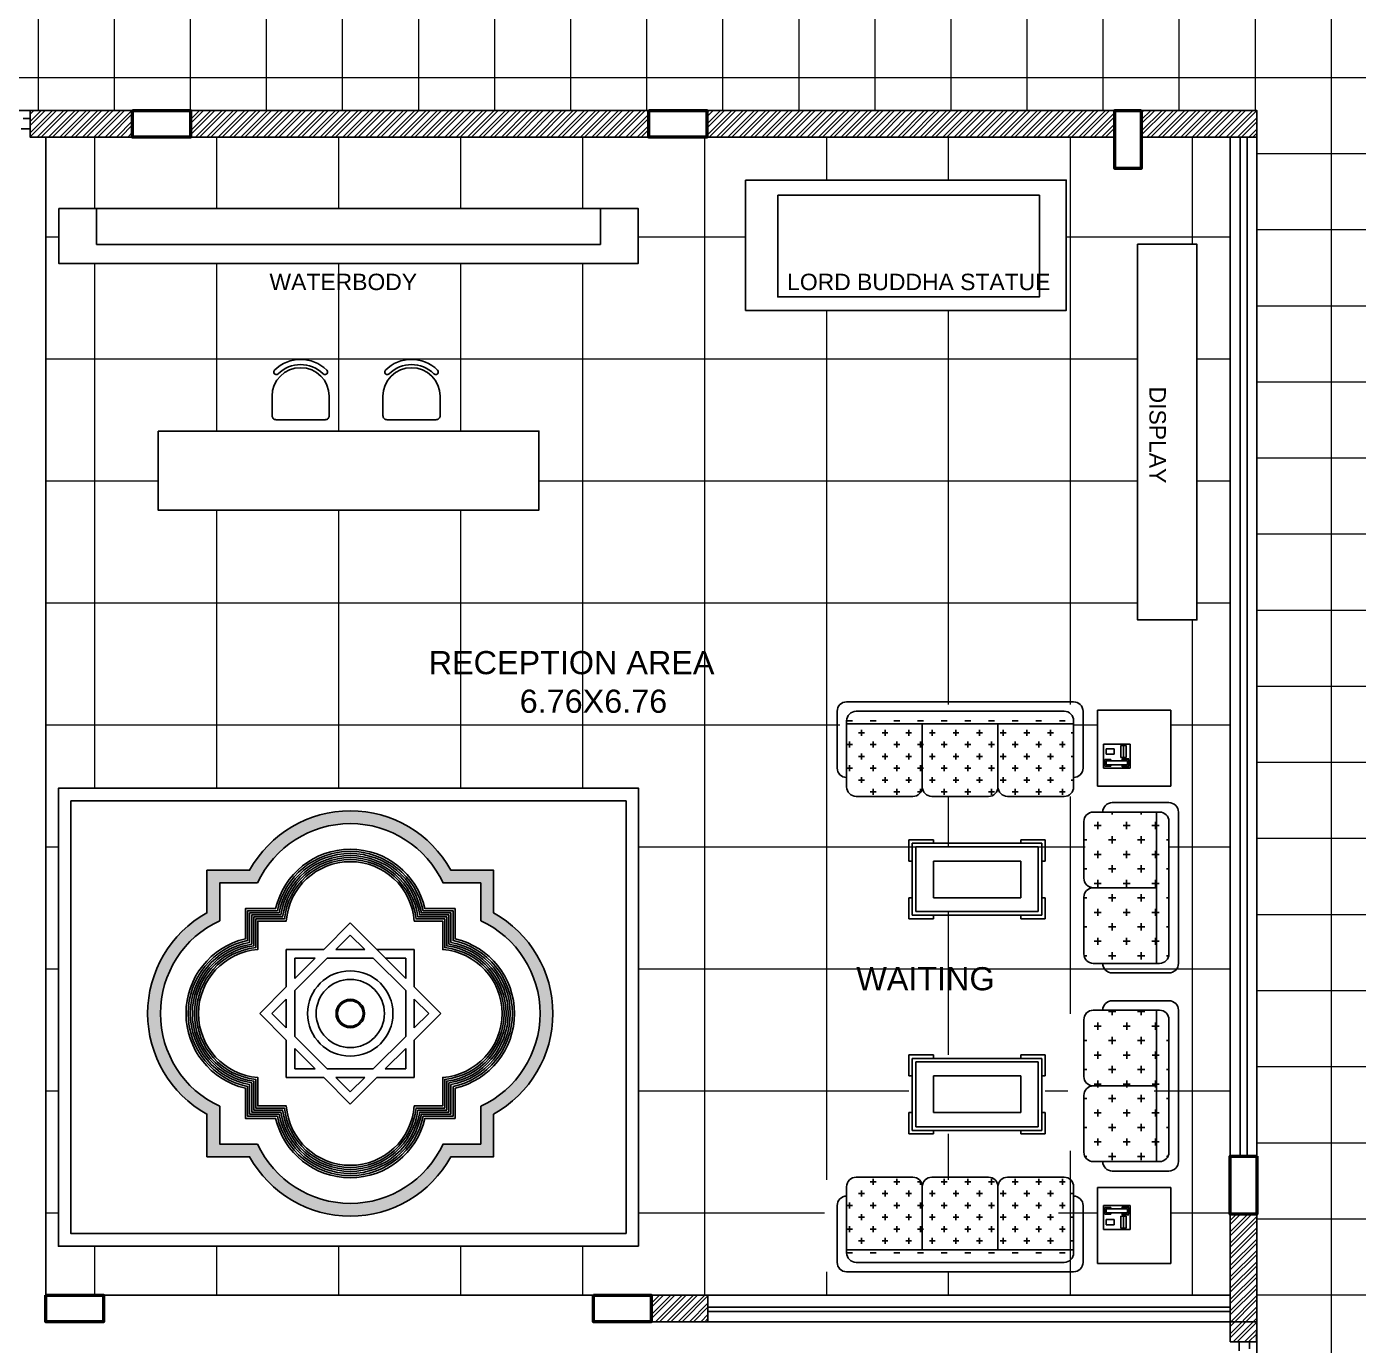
# Model space of a CAD drawing. Header units: millimetres. Extents: x 1521 to 3683, y 1649 to 3322.
# Drawn here: x 1929.36 to 1935.6, y 1661.63 to 1667.81 of the extents above; entities that cross this region are included whole.
import ezdxf

# ---------------------------------------------------------------- set-up
doc = ezdxf.new("R2010")
doc.units = ezdxf.units.MM
doc.header["$LTSCALE"] = 0.1
for name, color, linetype in [('5', 5, 'Continuous'), ('LSCAPE', 3, 'Continuous'), ('TILES', 40, 'Continuous')]:
    doc.layers.add(name, color=color, linetype=linetype)
doc.layers.add('COL', color=1, linetype='Continuous', lineweight=50)
doc.styles.add('WORKING', font='ARIALN.TTF')
pattern_1 = [(45, (1274.377843333697, 807.4665025753153), (-0.026524905549475, 0.026524905549475), []), (45, (1274.377843333697, 807.4852585158992), (-0.026524905549475, 0.026524905549475), [])]

# ---------------------------------------------------------------- blocks, each defined once
blk = doc.blocks.new('CORNER')
at = {"ltscale": 0.02}
for p, q in [((836.5132669836594, 549.0750119954903), (836.5132669836594, 548.4943628972042)), ((837.1169068013776, 549.0750119954903), (836.5132669836594, 549.0750119954903)), ((837.1169068013776, 548.4943628972042), (837.1169068013776, 549.0750119954903)), ((836.5132669836594, 548.4943628972042), (837.1169068013776, 548.4943628972042))]:
    blk.add_line(p, q, dxfattribs=at)
blk = doc.blocks.new('5 SITE SOFA')
at = {"ltscale": 0.02}
h = blk.add_hatch(dxfattribs=at)
h.set_pattern_fill('CROSS', color=256, scale=0.0180844907407413, angle=90, style=0)
h.set_pattern_definition([(180, (1023.919534311578, 431.4869729357114), (-0.1148365162037068, 0.1148365162037069), [0.0574182581018534, -0.1722547743055604]), (90, (1023.890825182527, 431.4582638066607), (0.1148365162037069, 0.1148365162037068), [0.0574182581018534, -0.1722547743055603])])
edge = h.paths.add_edge_path()
edge.add_ellipse((837.3964713787731, 549.1077649624561), major_axis=(-0.05303300858895311, -0.05303300858895311), ratio=0.9999999999996051, start_angle=225.0000000001161, end_angle=314.9999999999887, ccw=False)
edge.add_line((837.3964713787726, 549.1827649624561), (837.8464713787721, 549.1827649624561))
edge.add_ellipse((837.8464713787721, 549.1077649624561), major_axis=(-0.0530330085890216, 0.0530330085890216), ratio=0.9999999999970204, start_angle=225.0000000000854, end_angle=314.9999999999146, ccw=False)
edge.add_line((837.9214713787721, 549.1077649624561), (837.9214713787721, 548.6077649624568))
edge.add_line((837.9214713787721, 548.6077649624568), (837.3214713787726, 548.6077649624568))
edge.add_line((837.321471378773, 548.6077649624568), (837.321471378773, 549.1077649624561))
edge = h.paths.add_edge_path()
edge.add_ellipse((837.9964713787721, 549.1077649624561), major_axis=(-0.05303300858895311, -0.05303300858895311), ratio=0.9999999999996051, start_angle=225.0000000001161, end_angle=314.9999999999887, ccw=False)
edge.add_line((837.9964713787718, 549.1827649624561), (838.4464713787712, 549.1827649624561))
edge.add_ellipse((838.4464713787712, 549.1077649624561), major_axis=(-0.0530330085890216, 0.0530330085890216), ratio=0.9999999999970204, start_angle=225.0000000000854, end_angle=314.9999999999146, ccw=False)
edge.add_line((838.5214713787714, 549.1077649624561), (838.5214713787714, 548.6077649624568))
edge.add_line((838.5214713787714, 548.6077649624568), (837.9214713787721, 548.6077649624568))
edge.add_line((837.9214713787721, 548.6077649624568), (837.9214713787721, 549.1077649624561))
edge = h.paths.add_edge_path()
edge.add_line((837.321471378773, 548.5827649624568), (837.321471378773, 548.6077649624569))
edge.add_line((837.321471378773, 548.6077649624568), (838.5214713787714, 548.6077649624568))
edge.add_line((838.5214713787714, 548.6077649624568), (838.5214713787714, 548.5827649624568))
edge.add_ellipse((838.4464713787712, 548.5827649624568), major_axis=(-0.05303300858895311, -0.05303300858895311), ratio=0.9999999999996055, start_angle=45.00000000001131, end_angle=134.9999999999887, ccw=False)
edge.add_line((838.4464713787712, 548.5077649624569), (837.3964713787726, 548.5077649624569))
edge.add_ellipse((837.3964713787726, 548.5827649624568), major_axis=(-0.0530330085889321, -0.0530330085889321), ratio=0.9999999999985669, start_angle=-45.00000000004093, end_angle=45.00000000004121, ccw=False)
at = {"linetype": 'Continuous'}
for p, q in [((836.9723857991933, 551.1391397175981), (836.5223857991932, 551.1391397175981)), ((836.447385799193, 551.0641397175983), (836.447385799193, 549.2641397175984)), ((837.1223857991932, 551.0641397175983), (836.5973857991928, 551.0641397175983)), ((836.5989175259821, 551.0641397175983), (836.5989175259821, 551.0175691993023)), ((836.6223857991931, 551.0641397175983), (836.6223857991928, 549.2641397175981)), ((836.8098550259821, 551.0410066993023), (836.7629800259821, 551.0410066993023)), ((836.7864175259821, 551.0641397175983), (836.7864175259821, 551.0175691993023)), ((836.9973550259821, 551.0410066993023), (836.9504800259822, 551.0410066993023)), ((836.9739175259821, 551.0641397175983), (836.9739175259821, 551.0175691993023)), ((837.047385799193, 551.0641397175983), (837.047385799193, 551.0641397175983)), ((836.5223857991932, 550.9891397175984), (836.5223857991932, 549.3391397175981)), ((836.7161050259822, 550.9472566993023), (836.6692300259822, 550.9472566993023)), ((836.6926675259822, 550.9706941993023), (836.6926675259822, 550.9238191993023)), ((836.9036050259822, 550.9472566993023), (836.8567300259822, 550.9472566993023)), ((836.8801675259822, 550.9706941993023), (836.8801675259822, 550.9238191993023)), ((837.0911050259822, 550.9472566993023), (837.0442300259821, 550.9472566993023)), ((837.0676675259822, 550.9706941993023), (837.0676675259822, 550.9238191993023)), ((837.1973857991928, 550.5391397175982), (837.1973857991928, 550.9891397175984)), ((836.5989175259821, 550.8769441993023), (836.5989175259821, 550.8300691993023)), ((836.8098550259821, 550.8535066993023), (836.7629800259821, 550.8535066993023)), ((836.7864175259821, 550.8769441993023), (836.7864175259821, 550.8300691993023)), ((836.9973550259821, 550.8535066993023), (836.9504800259822, 550.8535066993023)), ((836.9739175259821, 550.8769441993023), (836.9739175259821, 550.8300691993023)), ((837.1848550259821, 550.8535066993023), (837.1379800259822, 550.8535066993023)), ((837.1614175259821, 550.8769441993023), (837.1614175259821, 550.8300691993023)), ((836.7161050259822, 550.7597566993023), (836.6692300259822, 550.7597566993023)), ((836.6926675259822, 550.7831941993023), (836.6926675259822, 550.7363191993023)), ((836.9036050259822, 550.7597566993023), (836.8567300259822, 550.7597566993023)), ((836.8801675259822, 550.7831941993023), (836.8801675259822, 550.7363191993023)), ((837.0911050259822, 550.7597566993023), (837.0442300259821, 550.7597566993023)), ((837.0676675259822, 550.7831941993023), (837.0676675259822, 550.7363191993023)), ((836.5989175259821, 550.6894441993023), (836.5989175259821, 550.6425691993023)), ((836.6926675259822, 550.5956941993023), (836.6926675259822, 550.5488191993022)), ((836.8098550259821, 550.6660066993023), (836.7629800259821, 550.6660066993023)), ((836.7864175259821, 550.6894441993023), (836.7864175259821, 550.6425691993023)), ((836.8801675259822, 550.5956941993023), (836.8801675259822, 550.5488191993022)), ((836.9973550259821, 550.6660066993023), (836.9504800259822, 550.6660066993023)), ((836.9739175259821, 550.6894441993023), (836.9739175259821, 550.6425691993023)), ((837.0676675259822, 550.5956941993023), (837.0676675259822, 550.5488191993022)), ((837.1848550259821, 550.6660066993023), (837.1379800259822, 550.6660066993023)), ((837.1614175259821, 550.6894441993023), (837.1614175259821, 550.6425691993023)), ((836.5989175259821, 550.5019441993023), (836.5989175259821, 550.4550691993023)), ((836.7161050259822, 550.5722566993023), (836.6692300259822, 550.5722566993023)), ((836.7864175259821, 550.5019441993023), (836.7864175259821, 550.4550691993023)), ((836.9036050259822, 550.5722566993023), (836.8567300259822, 550.5722566993023)), ((836.9739175259821, 550.5019441993023), (836.9739175259821, 550.4550691993023)), ((837.0911050259822, 550.5722566993023), (837.0442300259821, 550.5722566993023)), ((837.1614175259821, 550.5019441993023), (837.1614175259821, 550.4750965734536)), ((837.1223857991932, 550.4641397175983), (836.6223857991931, 550.4641397175983)), ((836.7161050259822, 550.3847566993023), (836.6692300259822, 550.3847566993023)), ((836.6926675259822, 550.4081941993023), (836.6926675259822, 550.3613191993023)), ((836.8098550259821, 550.4785066993023), (836.7629800259821, 550.4785066993023)), ((836.9036050259822, 550.3847566993023), (836.8567300259822, 550.3847566993023)), ((836.8801675259822, 550.4081941993023), (836.8801675259822, 550.3613191993023)), ((836.9973550259821, 550.4785066993023), (836.9504800259822, 550.4785066993023)), ((837.0911050259822, 550.3847566993023), (837.0442300259821, 550.3847566993023)), ((837.0676675259822, 550.4081941993023), (837.0676675259822, 550.3613191993023)), ((837.1665291690546, 550.4785066993023), (837.1379800259822, 550.4785066993023)), ((837.1973857991928, 549.9391397175982), (837.1973857991928, 550.3891397175984)), ((836.5989175259821, 550.3144441993023), (836.5989175259821, 550.2675691993023)), ((836.8098550259821, 550.2910066993023), (836.7629800259821, 550.2910066993023)), ((836.7864175259821, 550.3144441993023), (836.7864175259821, 550.2675691993023)), ((836.9973550259821, 550.2910066993023), (836.9504800259822, 550.2910066993023)), ((836.9739175259821, 550.3144441993023), (836.9739175259821, 550.2675691993023)), ((837.1848550259821, 550.2910066993023), (837.1379800259822, 550.2910066993023)), ((837.1614175259821, 550.3144441993023), (837.1614175259821, 550.2675691993023)), ((836.7161050259822, 550.1972566993023), (836.6692300259822, 550.1972566993023)), ((836.6926675259822, 550.2206941993023), (836.6926675259822, 550.1738191993023)), ((836.9036050259822, 550.1972566993023), (836.8567300259822, 550.1972566993023)), ((836.8801675259822, 550.2206941993023), (836.8801675259822, 550.1738191993023)), ((837.0911050259822, 550.1972566993023), (837.0442300259821, 550.1972566993023)), ((837.0676675259822, 550.2206941993023), (837.0676675259822, 550.1738191993023)), ((836.5989175259821, 550.1269441993023), (836.5989175259821, 550.0800691993023)), ((836.8098550259821, 550.1035066993023), (836.7629800259821, 550.1035066993023)), ((836.7864175259821, 550.1269441993023), (836.7864175259821, 550.0800691993023)), ((836.9973550259821, 550.1035066993023), (836.9504800259822, 550.1035066993023)), ((836.9739175259821, 550.1269441993023), (836.9739175259821, 550.0800691993023)), ((837.1848550259821, 550.1035066993023), (837.1379800259822, 550.1035066993023)), ((837.1614175259821, 550.1269441993023), (837.1614175259821, 550.0800691993023)), ((836.7161050259822, 550.0097566993023), (836.6692300259822, 550.0097566993023)), ((836.6926675259822, 550.0331941993023), (836.6926675259822, 549.9863191993023)), ((836.9036050259822, 550.0097566993023), (836.8567300259822, 550.0097566993023)), ((836.8801675259822, 550.0331941993023), (836.8801675259822, 549.9863191993023)), ((837.0911050259822, 550.0097566993023), (837.0442300259821, 550.0097566993023)), ((837.0676675259822, 550.0331941993023), (837.0676675259822, 549.9863191993023)), ((836.5989175259821, 549.9394441993023), (836.5989175259821, 549.8925691993023)), ((837.1223857991932, 549.8641397175982), (836.6223857991931, 549.8641397175982)), ((836.8098550259821, 549.9160066993023), (836.7629800259821, 549.9160066993023)), ((836.7864175259821, 549.9394441993023), (836.7864175259821, 549.8925691993023)), ((836.9973550259821, 549.9160066993023), (836.9504800259822, 549.9160066993023)), ((836.9739175259821, 549.9394441993023), (836.9739175259821, 549.8925691993023)), ((837.1848550259821, 549.9160066993023), (837.1379800259822, 549.9160066993023)), ((837.1614175259821, 549.9394441993023), (837.1614175259821, 549.8925691993023)), ((836.5989175259821, 549.7519441993023), (836.5989175259821, 549.7050691993023)), ((836.7161050259822, 549.8222566993023), (836.6692300259822, 549.8222566993023)), ((836.6926675259822, 549.8456941993023), (836.6926675259822, 549.7988191993023)), ((836.7864175259821, 549.7519441993023), (836.7864175259821, 549.7050691993023)), ((836.9036050259822, 549.8222566993023), (836.8567300259822, 549.8222566993023)), ((836.8801675259822, 549.8456941993023), (836.8801675259822, 549.7988191993023)), ((836.9739175259821, 549.7519441993023), (836.9739175259821, 549.7050691993023)), ((837.0911050259822, 549.8222566993023), (837.0442300259821, 549.8222566993023)), ((837.0676675259822, 549.8456941993023), (837.0676675259822, 549.7988191993023)), ((837.1614175259821, 549.7519441993023), (837.1614175259821, 549.7050691993023)), ((837.1973857991928, 549.3391397175981), (837.1973857991928, 549.7891397175982)), ((836.6926675259822, 549.6581941993023), (836.6926675259822, 549.6113191993023)), ((836.8098550259821, 549.7285066993023), (836.7629800259821, 549.7285066993023)), ((836.8801675259822, 549.6581941993023), (836.8801675259822, 549.6113191993023)), ((836.9973550259821, 549.7285066993023), (836.9504800259822, 549.7285066993023)), ((837.0676675259822, 549.6581941993023), (837.0676675259822, 549.6113191993023)), ((837.1848550259821, 549.7285066993023), (837.1379800259822, 549.7285066993023)), ((836.5989175259821, 549.5644441993023), (836.5989175259821, 549.5175691993023)), ((836.7161050259822, 549.6347566993023), (836.6692300259822, 549.6347566993023)), ((836.8098550259821, 549.5410066993023), (836.7629800259821, 549.5410066993023)), ((836.7864175259821, 549.5644441993023), (836.7864175259821, 549.5175691993023)), ((836.9036050259822, 549.6347566993023), (836.8567300259822, 549.6347566993023)), ((836.9973550259821, 549.5410066993023), (836.9504800259822, 549.5410066993023)), ((836.9739175259821, 549.5644441993023), (836.9739175259821, 549.5175691993023)), ((837.0911050259822, 549.6347566993023), (837.0442300259821, 549.6347566993023)), ((837.1848550259821, 549.5410066993023), (837.1379800259822, 549.5410066993023)), ((837.1614175259821, 549.5644441993023), (837.1614175259821, 549.5175691993023)), ((836.7161050259822, 549.4472566993023), (836.6692300259822, 549.4472566993023)), ((836.6926675259822, 549.4706941993023), (836.6926675259822, 549.4238191993023)), ((836.9036050259822, 549.4472566993023), (836.8567300259822, 549.4472566993023)), ((836.8801675259822, 549.4706941993023), (836.8801675259822, 549.4238191993023)), ((837.0911050259822, 549.4472566993023), (837.0442300259821, 549.4472566993023)), ((837.0676675259822, 549.4706941993023), (837.0676675259822, 549.4238191993023)), ((836.5989175259821, 549.3769441993022), (836.5989175259821, 549.3300691993023)), ((836.8098550259821, 549.3535066993023), (836.7629800259821, 549.3535066993023)), ((836.7864175259821, 549.3769441993022), (836.7864175259821, 549.3300691993023)), ((836.9973550259821, 549.3535066993023), (836.9504800259822, 549.3535066993023)), ((836.9739175259821, 549.3769441993022), (836.9739175259821, 549.3300691993023)), ((837.1848550259821, 549.3535066993023), (837.1379800259822, 549.3535066993023)), ((837.1614175259821, 549.3769441993022), (837.1614175259821, 549.3300691993023)), ((836.5973857991928, 549.2641397175981), (837.1223857991932, 549.2641397175981)), ((836.6926675259822, 549.2831941993023), (836.6926675259822, 549.2641397175984)), ((836.8801675259822, 549.2831941993023), (836.8801675259822, 549.2641397175984)), ((837.047385799193, 549.2641397175981), (837.047385799193, 549.2641397175981)), ((837.0676675259822, 549.2831941993023), (837.0676675259822, 549.2641397175984)), ((836.522385799193, 549.1891397175982), (836.9723857991933, 549.1891397175982)), ((837.3964713787731, 549.1827649624561), (837.8464713787721, 549.1827649624561)), ((837.3964713787731, 549.1827649624561), (837.8464713787721, 549.1827649624561)), ((837.9964713787721, 549.1827649624561), (838.4464713787712, 549.1827649624561)), ((837.321471378773, 549.1077649624563), (837.321471378773, 548.6077649624569)), ((837.321471378773, 548.5827649624568), (837.321471378773, 549.1077649624563)), ((837.321471378773, 549.0327649624563), (837.321471378773, 549.0327649624563)), ((837.9214713787721, 549.1077649624563), (837.9214713787721, 548.6077649624569)), ((838.5214713787714, 549.1077649624563), (838.5214713787714, 548.5827649624568)), ((838.5214713787714, 549.0327649624563), (838.5214713787714, 549.0327649624563)), ((837.2464713787732, 548.5077649624571), (837.2464713787732, 548.9577649624562)), ((838.5964713787711, 548.9577649624562), (838.5964713787711, 548.5077649624571)), ((838.5214713787714, 548.6077649624569), (837.321471378773, 548.6077649624569)), ((838.4464713787712, 548.5077649624571), (837.3964713787726, 548.5077649624571)), ((838.5214713787714, 548.4327649624572), (837.321471378773, 548.4327649624572))]:
    blk.add_line(p, q, dxfattribs=at)
for centre, radius, start, end in [((836.522385799193, 551.0641397175982), 0.0750000000000685, 89.999999999896, 179.999999999896), ((836.9723857991933, 551.0641397175983), 0.0749999999999315, 0, 90), ((836.5973857991928, 550.9891397175984), 0.0750000000000685, 90, 180), ((837.122385799193, 550.9891397175984), 0.0750000000000685, 0, 89.999999999896), ((837.1223857991932, 550.5391397175981), 0.0749999999997944, 270, 1.040036e-10), ((837.122385799193, 550.3891397175984), 0.0750000000000685, 0, 89.999999999896), ((837.1223857991932, 549.9391397175981), 0.0749999999999315, 270, 1.040036e-10), ((837.1223857991932, 549.9391397175981), 0.0749999999997944, 270, 1.040036e-10), ((837.122385799193, 549.7891397175982), 0.0750000000000685, 0, 89.999999999896), ((837.122385799193, 549.7891397175982), 0.0750000000000685, 0, 89.999999999896), ((836.5973857991928, 549.3391397175981), 0.0749999999999315, 179.999999999896, 270), ((837.122385799193, 549.3391397175981), 0.0749999999999315, 270.000000000104, 1.040036e-10), ((836.522385799193, 549.2641397175984), 0.0749999999999315, 180, 270), ((836.9723857991933, 549.2641397175979), 0.0749999999997944, 270, 1.040036e-10), ((837.3964713787731, 549.1077649624563), 0.0749999999998972, 90, 180), ((837.3964713787731, 549.1077649624563), 0.0749999999998972, 90, 180), ((837.3964713787731, 549.1077649624563), 0.0749999999998972, 90, 180), ((837.8464713787721, 549.1077649624563), 0.0749999999998972, 0, 90), ((837.9964713787721, 549.1077649624563), 0.0749999999998972, 90, 180), ((838.4464713787712, 549.1077649624563), 0.0749999999998972, 0, 90), ((837.321471378773, 548.9577649624562), 0.0749999999998972, 90, 180), ((838.5214713787714, 548.9577649624562), 0.0749999999998972, 0, 90), ((837.321471378773, 548.5077649624571), 0.0749999999998972, 180, 270), ((837.3964713787731, 548.5827649624568), 0.0749999999998972, 180, 270), ((838.4464713787712, 548.5827649624568), 0.0749999999998972, 270, 0), ((838.5214713787714, 548.5077649624571), 0.0749999999998972, 270, 0)]:
    blk.add_arc(centre, radius, start, end, dxfattribs=at)
blk.add_blockref('CORNER', (0, 0))
blk = doc.blocks.new('Phone - Desk')
at = {"linetype": 'Continuous'}
for p, q in [((-4.5, -5), (-4.5, 5)), ((-4.5, 5), (4.5, 5)), ((4.5, 5), (4.5, -5)), ((-4, 4.5), (-4, 2)), ((-4, 2), (-3.25, 2)), ((-3.75, 4.5), (-3.75, 2.25)), ((-1.25, 4.5), (-3.75, 4.5)), ((-3.75, 2.25), (-3.25, 2.25)), ((-3.25, 4), (-3.25, -4)), ((-3.25, 4), (-1.75, 4)), ((-1.75, -4), (-1.75, 4)), ((-1.75, 2.25), (-1.25, 2.25)), ((-1.75, 2), (-1, 2)), ((-1.25, 2.25), (-1.25, 4.5)), ((-1, 2), (-1, 4.5)), ((4, 3.5), (-0.5, 3.5)), ((-0.5, 3.5), (-0.5, 1.5)), ((-0.5, 2.5), (4, 2.5)), ((-0.5, 1.5), (4, 1.5)), ((4, 1.5), (4, 3.5)), ((-3.75, -2.25), (-3.25, -2.25)), ((-3.75, -4.5), (-3.75, -2.25)), ((-1.25, -4.5), (-3.75, -4.5)), ((-3.25, -4), (-1.75, -4)), ((-1.75, -2.25), (-1.25, -2.25)), ((-1.25, -2.25), (-1.25, -4.5)), ((2.75, -1), (0.75, -1)), ((0.75, -1), (0.75, -4)), ((0.75, -4), (2.75, -4)), ((2.75, -4), (2.75, -1)), ((4.5, -5), (-4.5, -5))]:
    blk.add_line(p, q, dxfattribs=at)
blk = doc.blocks.new('cenre table')
for p, q in [((-66.60446158378909, 25.48061522629723), (-66.60446158378909, 40.07621152013597)), ((-66.60446158378909, 40.07621152013597), (-49.31510183973296, 40.07621152013597)), ((-64.14252676071192, 37.61427669705881), (25.85747323928809, 37.61427669705881)), ((-64.14252676071192, -12.38572330294118), (-64.14252676071192, 37.61427669705881)), ((-49.31510183973296, 37.61427669705881), (-49.31510183973296, 40.07621152013597)), ((11.29449104164087, 37.61427669705881), (11.29449104164087, 40.07621152013597)), ((11.29449104164087, 40.07621152013597), (28.31940806236526, 40.07621152013597)), ((25.85747323928809, 37.61427669705881), (25.85747323928809, -12.38572330294118)), ((28.31940806236526, 40.07621152013597), (28.31940806236526, 25.48061522629723)), ((-61.68059193772203, 35.15234187398164), (23.39553841629822, 35.15234187398164)), ((-61.68059193772203, -9.923788479864015), (-61.68059193772203, 35.15234187398164)), ((23.39553841629822, 35.15234187398164), (23.39553841629822, -9.923788479864015)), ((-66.60446158378909, 25.48061522629723), (-64.14252676071192, 25.48061522629723)), ((-49.31510183973296, 25.48061522629723), (11.29449104164087, 25.48061522629723)), ((-49.31510183973296, 0), (-49.31510183973296, 25.48061522629723)), ((11.29449104164087, 0), (11.29449104164087, 25.48061522629723)), ((25.85747323928809, 25.48061522629723), (28.31940806236526, 25.48061522629723)), ((-66.60446158378909, -14.84765812583646), (-66.60446158378909, 0)), ((-66.60446158378909, 0), (-64.14252676071192, 0)), ((-49.31510183973296, 0), (11.29449104164087, 0)), ((25.85747323928809, 0), (28.31940806236526, 0)), ((28.31940806236526, 0), (28.31940806236526, -14.84765812583646)), ((-49.31510183973296, -14.84765812583646), (-66.60446158378909, -14.84765812583646)), ((25.85747323928809, -12.38572330294118), (-64.14252676071192, -12.38572330294118)), ((23.39553841629822, -9.923788479864015), (-61.68059193772203, -9.923788479864015)), ((-49.31510183973296, -14.84765812583646), (-49.31510183973296, -12.38572330294118)), ((11.29449104164087, -14.84765812583646), (11.29449104164087, -12.38572330294118)), ((28.31940806236526, -14.84765812583646), (11.29449104164087, -14.84765812583646))]:
    blk.add_line(p, q)
blk = doc.blocks.new('A$C55D65794')
at = {"layer": 'TILES'}
h = blk.add_hatch(dxfattribs=at)
h.set_pattern_fill('HONEY', color=0, scale=60, angle=-90.00000000000004, style=0)
h.set_pattern_definition([(270, (-1697.807933128047, 11853.95186136693), (-6.495190499999992, -11.25), [7.5, -15]), (150, (-1697.807933128047, 11853.95186136693), (-6.495190542574936, 11.24999997541934), [7.499999999999982, -14.99999999999996]), (210, (-1697.807933128047, 11853.95186136693), (-12.99038104257493, -2.45806581e-08), [-14.99999999999999, 7.499999999999992])])
edge = h.paths.add_edge_path(flags=16)
edge.add_line((-517.57648178046, -272.0028776559975), (-517.57648178046, -325.0508652763437))
edge.add_line((-517.57648178046, -325.0508652763437), (-570.6244694008062, -325.0508652763437))
edge.add_arc((-701.1019144186438, -264.8147923022919), 143.7106403357736, 204.7808288303728, 335.2191711696273, ccw=False)
edge.add_line((-831.5793594364814, -325.0508652763437), (-884.6273470568275, -325.0508652763437))
edge.add_line((-884.6273470568275, -325.0508652763437), (-884.6273470568275, -272.0028776561021))
edge.add_arc((-824.3912740829909, -141.5254326381768), 143.7106403357631, 114.7808288302802, 245.2191711697198, ccw=False)
edge.add_line((-884.6273470568275, -11.04798762025166), (-884.6273470568275, 41.99999999998907))
edge.add_line((-884.6273470568275, 41.99999999998907), (-831.5793594364814, 42))
edge.add_arc((-701.1019144186438, -18.23607297405692), 143.7106403357758, 24.780828830374674, 155.2191711696254, ccw=False)
edge.add_line((-570.6244694008062, 42), (-517.57648178046, 41.99999999998907))
edge.add_line((-517.57648178046, 41.99999999998907), (-517.57648178046, -11.04798762034625))
edge.add_arc((-577.8125547545262, -141.5254326381718), 143.7106403357689, -65.21917116961998, 65.21917116962021, ccw=False)
edge = h.paths.add_edge_path()
edge.add_line((-499.5764817804602, -283.0508652763437), (-499.5764817804602, -343.0508652763438))
edge.add_line((-499.5764817804602, -343.0508652763438), (-559.57648178046, -343.0508652763438))
edge.add_arc((-701.1019144186438, -264.8147923024047), 161.7106403357818, 208.9340698784794, 331.0659301215206, ccw=False)
edge.add_line((-842.6273470568277, -343.0508652763438), (-902.6273470568277, -343.0508652763438))
edge.add_line((-902.6273470568277, -343.0508652763438), (-902.6273470568277, -283.0508652763437))
edge.add_arc((-824.3912740828937, -141.5254326381718), 161.710640335769, 118.93406987847979, 241.06593012152018, ccw=False)
edge.add_line((-902.6273470568277, 0), (-902.6273470568277, 59.99999999998909))
edge.add_line((-902.6273470568277, 59.99999999998909), (-842.6273470568277, 60))
edge.add_arc((-701.1019144186438, -18.23607297393903), 161.7106403357818, 28.93406987847942, 151.0659301215206, ccw=False)
edge.add_line((-559.57648178046, 60), (-499.5764817804602, 59.99999999998909))
edge.add_line((-499.5764817804602, 59.99999999998909), (-499.5764817804602, 0))
edge.add_arc((-577.8125547543942, -141.5254326381718), 161.710640335769, -61.06593012152001, 61.06593012152018, ccw=False)
at = {"layer": '5', "color": 0}
for p, q in [((-701.1019144187021, -14.24621202459093), (-738.3811350322368, -51.52543263817278)), ((-623.1019144187021, -92.24621202459093), (-701.1019144187021, -14.24621202459093)), ((-701.1019144187021, -31.21677477307458), (-721.4105722837421, -51.52543263817278)), ((-680.7932565535456, -51.52543263817278), (-701.1019144187021, -31.21677477307458)), ((-791.1019144187021, -51.52543263817278), (-738.3811350322368, -51.52543263817278)), ((-791.1019144187021, -51.52543263817278), (-791.1019144187021, -104.2462120245909)), ((-721.4105722837421, -51.52543263817278), (-680.7932565535456, -51.52543263817278)), ((-663.8226938050511, -51.52543263817278), (-611.1019144187021, -51.52543263817278)), ((-611.1019144187021, -51.52543263817278), (-611.1019144187021, -104.2462120245909)), ((-733.4105722837421, -63.52543263817278), (-779.1019144187019, -109.2167747730746)), ((-779.1019144187019, -63.52543263817278), (-750.3811350322367, -63.52543263817278)), ((-779.1019144187019, -63.52543263817278), (-779.1019144187019, -92.24621202459093)), ((-750.3811350322367, -63.52543263817278), (-779.1019144187019, -92.24621202459093)), ((-733.4105722837421, -63.52543263817278), (-668.7932565535456, -63.52543263817278)), ((-623.1019144187021, -109.2167747730618), (-668.7932565535456, -63.52543263817278)), ((-651.8226938050511, -63.52543263817278), (-623.1019144187021, -63.52543263817278)), ((-623.1019144187021, -63.52543263817278), (-623.1019144187021, -92.24621202459093)), ((-791.1019144187021, -104.2462120245909), (-828.3811350322367, -141.5254326381728)), ((-779.1019144187019, -109.2167747730746), (-779.1019144187019, -173.834090503271)), ((-623.1019144187021, -109.2167747730746), (-623.1019144187021, -173.8340905032819)), ((-573.8226938050511, -141.5254326381728), (-611.1019144187021, -104.2462120245909)), ((-791.1019144187021, -121.2167747730745), (-811.4105722837421, -141.5254326381728)), ((-791.1019144187021, -121.2167747730745), (-791.1019144187021, -161.834090503271)), ((-590.7932565535458, -141.5254326381728), (-611.1019144187021, -121.2167747730618)), ((-611.1019144187021, -121.2167747730618), (-611.1019144187021, -161.834090503271)), ((-791.1019144187021, -178.8046532517528), (-828.3811350322367, -141.5254326381728)), ((-791.1019144187021, -161.834090503271), (-811.4105722837421, -141.5254326381728)), ((-573.8226938050511, -141.5254326381728), (-611.1019144187021, -178.8046532517528)), ((-590.7932565535458, -141.5254326381728), (-611.1019144187021, -161.834090503271)), ((-791.1019144187021, -178.8046532517528), (-791.1019144187021, -231.5254326381728)), ((-733.4105722837421, -219.5254326381728), (-779.1019144187019, -173.834090503271)), ((-623.1019144187021, -173.8340905032819), (-668.7932565535456, -219.5254326381728)), ((-611.1019144187021, -178.8046532517528), (-611.1019144187021, -231.5254326381728)), ((-779.1019144187019, -190.8046532517528), (-779.1019144187019, -219.5254326381728)), ((-750.3811350322367, -219.5254326381728), (-779.1019144187019, -190.8046532517528)), ((-623.1019144187021, -190.8046532517528), (-651.8226938050511, -219.5254326381728)), ((-623.1019144187021, -190.8046532517528), (-623.1019144187021, -219.5254326381728)), ((-779.1019144187019, -219.5254326381728), (-750.3811350322367, -219.5254326381728)), ((-733.4105722837421, -219.5254326381728), (-668.7932565535456, -219.5254326381728)), ((-651.8226938050511, -219.5254326381728), (-623.1019144187021, -219.5254326381728)), ((-791.1019144187021, -231.5254326381728), (-738.3811350322368, -231.5254326381728)), ((-701.1019144187021, -268.8046532517528), (-738.3811350322368, -231.5254326381728)), ((-701.1019144187021, -251.8340905032701), (-721.4105722837421, -231.5254326381728)), ((-721.4105722837421, -231.5254326381728), (-680.7932565535456, -231.5254326381728)), ((-663.8226938050511, -231.5254326381728), (-701.1019144187021, -268.8046532517528)), ((-680.7932565535456, -231.5254326381728), (-701.1019144187021, -251.8340905032701)), ((-663.8226938050511, -231.5254326381728), (-611.1019144187021, -231.5254326381728))]:
    blk.add_line(p, q, dxfattribs=at)
at = {"layer": 'LSCAPE', "color": 0}
blk.add_circle((-701.1019144187021, -141.5254326381728), 20, dxfattribs=at)
at = {"layer": 'TILES', "color": 0}
for p, q in [((-842.6273470568277, -283.0508652763437), (-842.6273470568277, -241.5879131191068)), ((-559.57648178046, -241.5879131191068), (-559.57648178046, -283.0508652763437)), ((-801.1643948995779, -283.0508652763437), (-842.6273470568277, -283.0508652763437)), ((-559.57648178046, -283.0508652763437), (-601.0394339377098, -283.0508652763437))]:
    blk.add_line(p, q, dxfattribs=at)
for points in [[(-499.5764817804602, -283.0508652763437), (-499.5764817804602, -343.0508652763438), (-559.57648178046, -343.0508652763438, -0.5898202591985667), (-842.6273470568277, -343.0508652763438), (-902.6273470568277, -343.0508652763438), (-902.6273470568277, -283.0508652763437, -0.5898202591985613), (-902.6273470568277, 0), (-902.6273470568277, 59.99999999998909), (-842.6273470568277, 60, -0.5898202591985667), (-559.57648178046, 60), (-499.5764817804602, 59.99999999998909), (-499.5764817804602, 0, -0.5898202591985612)], [(-517.57648178046, -272.0028776559975), (-517.57648178046, -325.0508652763437), (-570.6244694008062, -325.0508652763437, -0.6397624305895173), (-831.5793594364814, -325.0508652763437), (-884.6273470568275, -325.0508652763437), (-884.6273470568275, -272.0028776561021, -0.6397624305906557), (-884.6273470568275, -11.04798762025166), (-884.6273470568275, 41.99999999998907), (-831.5793594364814, 42, -0.6397624305894949), (-570.6244694008062, 42), (-517.57648178046, 41.99999999998907), (-517.57648178046, -11.04798762034625, -0.639762430589429)], [(-553.5764817804602, -246.4739667315271), (-553.5764817804602, -289.0508652763438), (-596.1533803254869, -289.0508652763438, -0.7953857391389793), (-806.0504485119172, -289.0508652763438), (-848.6273470568277, -289.0508652763438), (-848.6273470568277, -246.4739667315734, -0.7953857391448654), (-848.6273470568277, -36.57689854477029), (-848.6273470568277, 5.999999999989086), (-806.0504485120337, 5.999999999989086, -0.7953857391433548), (-596.1533803253704, 6), (-553.5764817804602, 6), (-553.5764817804602, -36.5768985448285, -0.7953857391430978)], [(-556.5764817804602, -244.0600482767222), (-556.5764817804602, -286.0508652763438), (-598.5672987800363, -286.0508652763438, -0.8141110866945821), (-803.6365300572515, -286.0508652763438), (-845.6273470568275, -286.0508652763438), (-845.6273470568275, -244.0600482769077, -0.8141110867005542), (-845.6273470568275, -38.99081699944872), (-845.6273470568275, 3), (-803.6365300573677, 2.999999999989087, -0.8141110866991187), (-598.5672987800363, 3), (-556.5764817804602, 3), (-556.5764817804602, -38.99081699962335, -0.8141110866934358)]]:
    blk.add_lwpolyline(points, format="xyb", close=True, dxfattribs=at)
for points in [[(-926.1019144185857, -141.5254326381728, -0.3623472521963027), (-842.6273470568277, -41.46295215724967), (-842.6273470568277, 0), (-801.1643948995779, 0, -0.8342244461713969), (-601.0394339377098, 0), (-559.57648178046, -1.09139e-11), (-559.57648178046, -41.46295215724967, -0.3623472521963054), (-476.1019144188185, -141.5254326381728)], [(-923.2219144185808, -141.5254326381728, -0.3692233843248953), (-839.7473470568228, -43.89507623203097), (-839.7473470568228, -2.880000000004656), (-798.7322708247966, -2.880000000004656, -0.8550062750406761), (-603.4715580124912, -2.880000000004656), (-562.4564817804647, -2.880000000004656), (-562.4564817804647, -43.89507623203097, -0.3692233843248919), (-478.981914418823, -141.5254326381728, -0.3692233843248919)], [(-920.3419144185764, -141.5254326381728, -0.3765173597961347), (-836.8673470568183, -46.38935649461199), (-836.8673470568183, -5.760000000009312), (-796.2379905621792, -5.760000000009312, -0.8774228530931975), (-605.9658382751084, -5.759999999998399), (-565.3364817804694, -5.760000000009312), (-565.3364817804694, -46.38935649461199, -0.3765173597961514), (-481.8619144188278, -141.5254326381728, -0.3765173597961514)], [(-917.4619144185716, -141.5254326381728, -0.3842745367203497), (-833.9873470568136, -48.95081691656922), (-833.9873470568136, -8.640000000013968), (-793.6765301402928, -8.640000000003054, -0.9017003928347936), (-608.5272986971113, -8.640000000003054), (-568.216481780474, -8.640000000013968), (-568.216481780474, -48.95081691656922, -0.3842745367203674), (-484.7419144188323, -141.5254326381728, -0.3842745367203674)], [(-914.5819144185671, -141.5254326381728, -0.392547689802671), (-831.107347056809, -51.58519710358087), (-831.107347056809, -11.52000000000771), (-791.0421499532684, -11.52000000000771, -0.9281115050244498), (-611.1616788840192, -11.52000000000771), (-571.0964817804787, -11.52000000000771), (-571.0964817804787, -51.58519710358087, -0.3925476898026889), (-487.6219144187206, -141.5254326381728, -0.3925476898026889)], [(-926.1019144185857, -141.5254326381728, 0.3623472521963027), (-842.6273470568277, -241.5879131191068), (-842.6273470568277, -283.0508652763437), (-801.1643948995779, -283.0508652763437, 0.8342244461713969), (-601.0394339377098, -283.0508652763437), (-559.57648178046, -283.0508652763437), (-559.57648178046, -241.5879131191068, 0.3623472521963054), (-476.1019144188185, -141.5254326381728)], [(-923.2219144185808, -141.5254326381728, 0.3692233843248953), (-839.7473470568228, -239.1557890443255), (-839.7473470568228, -280.1708652763391), (-798.7322708247966, -280.1708652763391, 0.8550062750406761), (-603.4715580124912, -280.1708652763391), (-562.4564817804647, -280.1708652763391), (-562.4564817804647, -239.1557890443128, 0.3692233843248919), (-478.981914418823, -141.5254326381728, 0.3692233843248919)], [(-920.3419144185764, -141.5254326381728, 0.3765173597961347), (-836.8673470568183, -236.66150878173), (-836.8673470568183, -277.2908652763462), (-796.2379905621792, -277.2908652763462, 0.8774228530931975), (-605.9658382751084, -277.2908652763462), (-565.3364817804694, -277.2908652763344), (-565.3364817804694, -236.66150878173, 0.3765173597961514), (-481.8619144188278, -141.5254326381728, 0.3765173597961514)], [(-917.4619144185716, -141.5254326381728, 0.3842745367203497), (-833.9873470568136, -234.1000483597745), (-833.9873470568136, -274.4108652763416), (-793.6765301402928, -274.4108652763416, 0.9017003928347936), (-608.5272986971113, -274.4108652763534), (-568.216481780474, -274.4108652763416), (-568.216481780474, -234.1000483597745, 0.3842745367203674), (-484.7419144188323, -141.5254326381728, 0.3842745367203674)], [(-914.5819144185671, -141.5254326381728, 0.392547689802671), (-831.107347056809, -231.465668172772), (-831.107347056809, -271.5308652763369), (-791.0421499532684, -271.5308652763369, 0.9281115050244498), (-611.1616788840192, -271.5308652763369), (-571.0964817804787, -271.5308652763369), (-571.0964817804787, -231.465668172772, 0.3925476898026889), (-487.6219144187206, -141.5254326381728, 0.3925476898026889)]]:
    blk.add_lwpolyline(points, format="xyb", dxfattribs=at)
for radius in [60, 48, 18]:
    blk.add_circle((-701.1019144187021, -141.5254326381728), radius, dxfattribs=at)
blk.add_arc((-701.1019144187021, -264.8147923023207), 101.7106403357613, 190.3286202153436, 349.6713797846564, dxfattribs=at)
blk = doc.blocks.new('chair cor')
for p, q in [((-27.5, 22.5), (-27.5, 4)), ((27.5, 22.5), (27.5, 4)), ((23.5, 0), (-23.5, 0))]:
    blk.add_line(p, q)
for centre, radius, start, end in [((0, 22.5), 35.5, 45.10271219858232, 135.1027121976974), ((0, 22.5), 30.5, 45.11955028651308, 135.1195502856281), ((0, 22.5), 27.5, 0, 180), ((-23.37948013804271, 45.78948013797344), 2.500004675603404, 135.0000000002947, 315.220986781593), ((23.2894801380171, 45.87948013801359), 2.500000354195165, 225, 45.11049343560295), ((-23.5, 4), 4, 179.6527951678415, 270), ((23.5, 4), 4, 270, 0.3472048321584715)]:
    blk.add_arc(centre, radius, start, end)

msp = doc.modelspace()

# ---------------------------------------------------------------- hatches: boundary and pattern name
at = {"lineweight": 0}
h = msp.add_hatch(dxfattribs=at)
h.set_pattern_fill('NET', color=9, scale=0.1122402743631491, style=0)
h.set_pattern_definition([(0, (368.9063930936141, 13.69223962097021), (0, 0.3563628711029984), []), (90, (368.9063930936141, 13.69223962097021), (-0.3563628711029984, 0), [])])
h.paths.add_polyline_path([(1923.238399448937, 1668.394497611209), (1929.985785502298, 1668.394497611209), (1929.985785502298, 1669.126724372694), (1932.426541373902, 1669.126724372694), (1932.426541373902, 1668.394497611209), (1936.510739532348, 1668.394497611209), (1936.510739532348, 1668.356133446952), (1936.510739532348, 1657.096509876654), (1935.900550564485, 1657.096509876654), (1935.900550564485, 1657.137189141179), (1935.737833506378, 1657.137189141179), (1935.737833506378, 1657.096509876654), (1935.127644538478, 1657.096509876654), (1935.127644538487, 1667.418195262573), (1923.363201237335, 1667.418195262577), (1923.363201237335, 1667.537521105202), (1923.238451493258, 1667.537513529197)])
h = msp.add_hatch()
h.set_pattern_fill('STEEL', color=256, scale=0.0118147657224356, style=0)
h.set_pattern_definition(pattern_1)
h.paths.add_polyline_path([(1934.586912773655, 1667.418195262573), (1935.127644538478, 1667.418195262573), (1935.127644538478, 1667.293445518035), (1934.586912773655, 1667.293445518035)])
h.paths.add_polyline_path([(1932.551291118506, 1667.418195262572), (1934.462163029087, 1667.418195262572), (1934.462163029087, 1667.293445518035), (1932.551291118506, 1667.293445518035)])
h.paths.add_polyline_path([(1930.132230854569, 1667.418195262578), (1932.280096021662, 1667.418195262578), (1932.280096021662, 1667.293445518035), (1930.132230854569, 1667.293445518035)])
h.paths.add_polyline_path([(1929.38067799066, 1667.418195262578), (1929.861035757694, 1667.418195262578), (1929.861035757694, 1667.293445518039), (1929.38067799066, 1667.293445518039)])
h = msp.add_hatch(dxfattribs=at)
h.set_pattern_fill('NET', color=9, scale=0.18, style=0)
h.set_pattern_definition([(0, (213.4690160372261, 143.20748019038), (0, 0.5714999999999999), []), (90, (213.4690160372261, 143.20748019038), (-0.5714999999999999, 0), [])])
h.paths.add_polyline_path([(1932.230196141339, 1666.701766558307), (1929.514990796658, 1666.701766558307), (1929.514990796658, 1666.958600803214), (1932.230196141339, 1666.958600803214)])
h.paths.add_polyline_path([(1934.235358219039, 1666.48155896154), (1932.733251476588, 1666.48155896154), (1932.733251476587, 1667.092434415074), (1934.235358219039, 1667.092434415074)])
h.paths.add_polyline_path([(1934.569829587777, 1666.791657008993), (1934.847306861613, 1666.791657008993), (1934.847306861613, 1665.032286097699), (1934.569829587777, 1665.032286097699)])
h.paths.add_polyline_path([(1929.513316941099, 1662.098433280895), (1929.513316941099, 1664.243596812224), (1932.231869996898, 1664.243596812224), (1932.231869996898, 1662.098433280895)])
h.paths.add_polyline_path([(1931.76454805344, 1665.916124567481), (1931.76454805344, 1665.546175494364), (1929.980638884557, 1665.546175494366), (1929.980638884557, 1665.916124567481)])
edge = h.paths.add_edge_path()
edge.add_arc((1930.648376472537, 1666.079272341329), 0.1485740130671503, 0, 360)
edge = h.paths.add_edge_path()
edge.add_arc((1931.168240013671, 1666.079272341329), 0.1485740130671503, 0, 360)
h.paths.add_polyline_path([(1934.103898183589, 1663.665464907333), (1933.530606166685, 1663.665464907333), (1933.530606166685, 1663.969213862269), (1934.103898183589, 1663.969213862269)])
h.paths.add_polyline_path([(1934.137078056118, 1662.994663935858), (1934.137078056118, 1662.624555235868), (1933.497426294157, 1662.624555235868), (1933.497426294157, 1662.994663935858)])
h.paths.add_polyline_path([(1933.175153181865, 1664.205317811274), (1933.175153181865, 1664.635394783008), (1934.271306510045, 1664.635394783008), (1934.271306510044, 1664.205317811274)])
h.paths.add_polyline_path([(1934.298052324241, 1663.427554207266), (1934.330858651729, 1664.119038965803), (1934.721861272309, 1664.155103179129), (1934.716630252004, 1663.412171239459)])
h.paths.add_polyline_path([(1933.102570017416, 1661.9785774448), (1933.102570017416, 1662.408654416534), (1934.198723345597, 1662.408654416534), (1934.198723345597, 1661.9785774448)])
h.paths.add_polyline_path([(1934.649278107861, 1662.458869048678), (1934.258275487281, 1662.494933262005), (1934.225469159792, 1663.186418020541), (1934.644047087555, 1663.201800988349)])
h.paths.add_polyline_path([(1934.381535711902, 1664.252859836512), (1934.381535711902, 1664.609452987866), (1934.724547365061, 1664.609452987866), (1934.724547365061, 1664.252859836512)])
h.paths.add_polyline_path([(1934.462163029117, 1667.293445518035), (1934.462163029087, 1667.147000165733), (1934.586912773625, 1667.14700016573), (1934.586912773625, 1667.293445518035), (1935.002894793938, 1667.293445518035), (1935.002894793938, 1661.869543581131), (1929.454243112487, 1661.869543581131), (1929.454243112487, 1667.293445518035)])
h.paths.add_polyline_path([(1934.724547365061, 1662.374089134153), (1934.724547365061, 1662.0174959828), (1934.381535711902, 1662.0174959828), (1934.381535711902, 1662.374089134153)])
h = msp.add_hatch()
h.set_pattern_fill('STEEL', color=256, scale=0.0118147657224356, style=0)
h.set_pattern_definition(pattern_1)
h.paths.add_polyline_path([(1935.127644538478, 1662.249216716714), (1935.002894793938, 1662.249216716714), (1935.002894793938, 1661.869543581131), (1935.002894793938, 1661.744793836594), (1935.127644538478, 1661.744793836594)])
h.paths.add_polyline_path([(1935.127644538478, 1661.744793836594), (1935.002626572354, 1661.744793836594), (1935.002626572354, 1661.650173009447), (1935.127376316897, 1661.650173009447)])
h = msp.add_hatch()
h.set_pattern_fill('STEEL', color=256, scale=0.0118147657224356, style=0)
h.set_pattern_definition([(45, (314.9402687439901, 13.69223962097044), (-0.0265249055494751, 0.0265249055494751), []), (45, (314.9402687439901, 13.71099556155479), (-0.0265249055494751, 0.0265249055494751), [])])
h.paths.add_polyline_path([(1932.29094382551, 1661.869543581131), (1932.55663512968, 1661.869543581131), (1932.55663512968, 1661.744793836594), (1932.29094382551, 1661.744793836594)])

# ---------------------------------------------------------------- linework, layer by layer
for p, q in [((1929.38067799066, 1667.418195262578), (1935.127644538478, 1667.418195262573)), ((1929.38067799066, 1667.293445518035), (1929.38067799066, 1667.418195262578)), ((1935.127644538478, 1662.520411813558), (1935.127644538478, 1667.418195262573)), ((1929.38067799066, 1667.293445518035), (1934.462163029087, 1667.293445518035)), ((1934.586912773625, 1667.293445518035), (1935.002894793938, 1667.293445518035)), ((1935.002894793938, 1662.520411813558), (1935.002894793938, 1667.293445518035)), ((1935.002894793938, 1667.293445518035), (1935.127644538478, 1667.293445518035)), ((1935.049583602603, 1662.520411813558), (1935.049583602603, 1667.293445518035)), ((1935.083491568151, 1662.520411813558), (1935.083491568151, 1667.293445518035)), ((1929.514990796658, 1666.958600803214), (1932.230196141339, 1666.958600803214)), ((1929.514990796658, 1666.701766558307), (1929.514990796658, 1666.958600803214)), ((1929.692212282494, 1666.790377301225), (1929.692212282494, 1666.958600803214)), ((1932.052974655503, 1666.790377301225), (1932.052974655503, 1666.958600803214)), ((1932.230196141339, 1666.958600803214), (1932.230196141339, 1666.701766558307)), ((1932.052974655503, 1666.790377301225), (1929.692212282494, 1666.790377301225)), ((1932.230196141339, 1666.701766558307), (1929.514990796658, 1666.701766558307)), ((1935.002894793938, 1662.249216716714), (1935.002894793938, 1661.744793836594)), ((1935.127644538478, 1662.249216716714), (1935.127644538478, 1661.744793836594)), ((1932.29094382551, 1661.869543581131), (1935.002894793938, 1661.869543581131)), ((1932.55663512968, 1661.812239544436), (1935.002894793938, 1661.812239544436)), ((1932.55663512968, 1661.793195136631), (1935.002894793938, 1661.793195136631)), ((1932.29094382551, 1661.744793836594), (1935.127644538478, 1661.744793836594)), ((1935.002626572354, 1661.650173009447), (1935.002626572354, 1661.744793836594)), ((1935.002894793938, 1661.744793836594), (1935.127644538478, 1661.744793836594)), ((1935.127644538478, 1661.744793836594), (1935.127376316898, 1661.650173009447)), ((1935.002626572354, 1661.650173009447), (1935.127376316898, 1661.650173009447))]:
    msp.add_line(p, q)
for points in [[(1923.238399448937, 1668.394497611209), (1929.985785502298, 1668.394497611209), (1929.985785502298, 1669.126724372694), (1932.426541373902, 1669.126724372694), (1932.426541373902, 1668.394497611209), (1936.510739532348, 1668.394497611209), (1936.510739532348, 1668.356133446952), (1936.510739532348, 1657.096509876654), (1935.900550564485, 1657.096509876654), (1935.900550564485, 1657.137189141179), (1935.737833506378, 1657.137189141179), (1935.737833506378, 1657.096509876654), (1935.127644538478, 1657.096509876654), (1935.127644538487, 1667.418195262573), (1923.363201237335, 1667.418195262577), (1923.363201237335, 1667.537521105202), (1923.238451493258, 1667.537513529197), (1923.238399397301, 1668.394497611209)], [(1929.348535133517, 1667.379927533164), (1929.38067799066, 1667.379927533164), (1929.38067799066, 1667.331713247449), (1929.338892276374, 1667.331713247449)], [(1934.462163029117, 1667.293445518035), (1934.462163029087, 1667.147000165733), (1934.586912773625, 1667.14700016573), (1934.586912773625, 1667.282597714155), (1934.586912773625, 1667.293445518035), (1935.002894793938, 1667.293445518035), (1935.002894793938, 1661.869543581131), (1932.019748728665, 1661.869543581131), (1929.454243112487, 1661.869543581131), (1929.454243112487, 1667.293445518035), (1934.462163029117, 1667.293445516975)], [(1935.093179800319, 1661.618030152304), (1935.093179800319, 1661.650173009447), (1935.044965514605, 1661.650173009447), (1935.044965514605, 1661.608387295162)]]:
    msp.add_lwpolyline(points)
for points in [[(1929.38067799066, 1667.418195262578), (1929.861035757694, 1667.418195262578), (1929.861035757694, 1667.293445518039), (1929.38067799066, 1667.293445518039)], [(1930.132230854569, 1667.418195262578), (1932.280096021662, 1667.418195262578), (1932.280096021662, 1667.293445518035), (1930.132230854569, 1667.293445518035)], [(1932.551291118506, 1667.418195262572), (1934.462163029087, 1667.418195262572), (1934.462163029087, 1667.293445518035), (1932.551291118506, 1667.293445518035)], [(1934.586912773655, 1667.418195262573), (1935.127644538478, 1667.418195262573), (1935.127644538478, 1667.293445518035), (1934.586912773655, 1667.293445518035)], [(1932.733251476587, 1667.092434415074), (1934.235358219039, 1667.092434415074), (1934.235358219039, 1666.48155896154), (1932.733251476587, 1666.48155896154)], [(1932.883885435807, 1667.021046999756), (1934.109547084455, 1667.021046999756), (1934.109547084455, 1666.544737535771), (1932.883885435807, 1666.544737535771)], [(1929.514990796658, 1666.958600803214), (1932.230196141339, 1666.958600803214), (1932.230196141339, 1666.701766558307), (1929.514990796658, 1666.701766558307)], [(1934.569829587777, 1666.791657008993), (1934.847306861613, 1666.791657008993), (1934.847306861613, 1665.032286097699), (1934.569829587777, 1665.032286097699)], [(1929.980638884557, 1665.916124567481), (1931.76454805344, 1665.916124567481), (1931.76454805344, 1665.546175494364), (1929.980638884557, 1665.546175494364)], [(1932.231869996898, 1662.098433280895), (1929.513316941099, 1662.098433280895), (1929.513316941099, 1664.243596812224), (1932.231869996898, 1664.243596812224)], [(1932.172796168285, 1662.157507109507), (1929.572390769712, 1662.157507109507), (1929.572390769712, 1664.184522983612), (1932.172796168285, 1664.184522983612)], [(1932.29094382551, 1661.869543581131), (1932.55663512968, 1661.869543581131), (1932.55663512968, 1661.744793836594), (1932.29094382551, 1661.744793836594)]]:
    msp.add_lwpolyline(points, close=True)
at = {"layer": 'COL'}
for points in [[(1929.861035757694, 1667.418195262578), (1930.132230854538, 1667.418195262578), (1930.132230854538, 1667.293445518039), (1929.861035757694, 1667.293445518039)], [(1929.861035757725, 1667.418195262573), (1930.132230854569, 1667.418195262573), (1930.132230854569, 1667.293445518035), (1929.861035757725, 1667.293445518035)], [(1932.280096021662, 1667.418195262573), (1932.551291118506, 1667.418195262573), (1932.551291118506, 1667.293445518035), (1932.280096021662, 1667.293445518035)], [(1932.280096021693, 1667.418195262572), (1932.551291118536, 1667.418195262572), (1932.551291118536, 1667.293445518033), (1932.280096021693, 1667.293445518033)], [(1934.586912773625, 1667.418195262577), (1934.586912773625, 1667.147000165733), (1934.462163029087, 1667.147000165733), (1934.462163029087, 1667.418195262577)], [(1934.586912773655, 1667.418195262573), (1934.586912773655, 1667.14700016573), (1934.462163029117, 1667.14700016573), (1934.462163029117, 1667.418195262573)], [(1935.127644538478, 1662.520411813558), (1935.127644538478, 1662.249216716714), (1935.002894793938, 1662.249216716714), (1935.002894793938, 1662.520411813558)], [(1929.454243112487, 1661.869543581117), (1929.725438209332, 1661.869543581117), (1929.725438209332, 1661.74479383658), (1929.454243112487, 1661.74479383658)], [(1932.019748728665, 1661.869543581131), (1932.29094382551, 1661.869543581131), (1932.29094382551, 1661.744793836594), (1932.019748728665, 1661.744793836594)]]:
    msp.add_lwpolyline(points, close=True, dxfattribs=at)

# ---------------------------------------------------------------- block references
for name, p, xscale, yscale, zscale in [('chair cor', (1930.648376472537, 1665.969668561197), 0.0048712791169692, 0.0048712791169692, 0.0048712791171633), ('chair cor', (1931.167899217681, 1665.969668561197), 0.0048712791169692, 0.0048712791169692, 0.0048712791171633), ('A$C55D65794', (1933.216201894133, 1663.659901915982), 0.0033309900054519, 0.0033309900054519, 0.0033309900054996), ('cenre table', (1933.94624555706, 1662.724607316726), 0.0067385765491963, 0.0067385765491963, 0.0067385765495837)]:
    msp.add_blockref(name, p, dxfattribs=dict(xscale=xscale, yscale=yscale, zscale=zscale))
for name, p, xscale, yscale, zscale, rotation in [('5 SITE SOFA', (2258.741167250413, 2158.769866643923), -0.5907382861219049, 0.5907382861219049, 0.5907382861217793, 90), ('Phone - Desk', (1934.471987513402, 1664.394117669534), -0.0124900770845216, 0.0124900770845216, 0.0124900770844054, 270), ('cenre table', (1933.94624555706, 1663.902341653938), -0.0067385765491963, 0.0067385765491963, 0.0067385765495837, 180), ('5 SITE SOFA', (2258.741167250413, 1167.857082326742), 0.5907382861219049, 0.5907382861219049, 0.5907382861217793, 90), ('Phone - Desk', (1934.471987513402, 1662.232831301131), 0.0124900770845216, 0.0124900770845216, 0.0124900770844054, 270)]:
    msp.add_blockref(name, p, dxfattribs=dict(xscale=xscale, yscale=yscale, zscale=zscale, rotation=rotation))

# ---------------------------------------------------------------- texts
at = {"ltscale": 0.2, "width": 2.869905735774438, "attachment_point": 1, "style": 'WORKING'}
for s, insert, char_height in [('{\\f@Arial Unicode MS|b0|i0|c0|p34;WATERBODY}', (1930.502431824192, 1666.653499058692), 0.0767959771958313), ('{\\f@Arial Unicode MS|b0|i0|c0|p34;LORD BUDDHA STATUE}', (1932.927645693826, 1666.653499058692), 0.0767959771958313), ('\\pi0.77151;{\\f@Arial Unicode MS|b0|i0|c0|p34;RECEPTION AREA\\P\\pi0.98739;     6.76X6.76}', (1930.476787143826, 1664.886200493873), 0.1084780387379588), ('{\\f@Arial Unicode MS|b0|i0|c0|p34;WAITING}', (1933.251583297571, 1663.40551153668), 0.1084780387379588)]:
    msp.add_mtext(s, dxfattribs=dict(at, insert=insert, char_height=char_height))
at = {"ltscale": 0.2, "insert": (1934.702002599572, 1666.124755066522), "char_height": 0.0767959771958313, "width": 2.869905735774438, "attachment_point": 1, "rotation": 270, "style": 'WORKING'}
msp.add_mtext('{\\f@Arial Unicode MS|b0|i0|c0|p34;DISPLAY}', dxfattribs=at)

doc.saveas('drawing.dxf')
